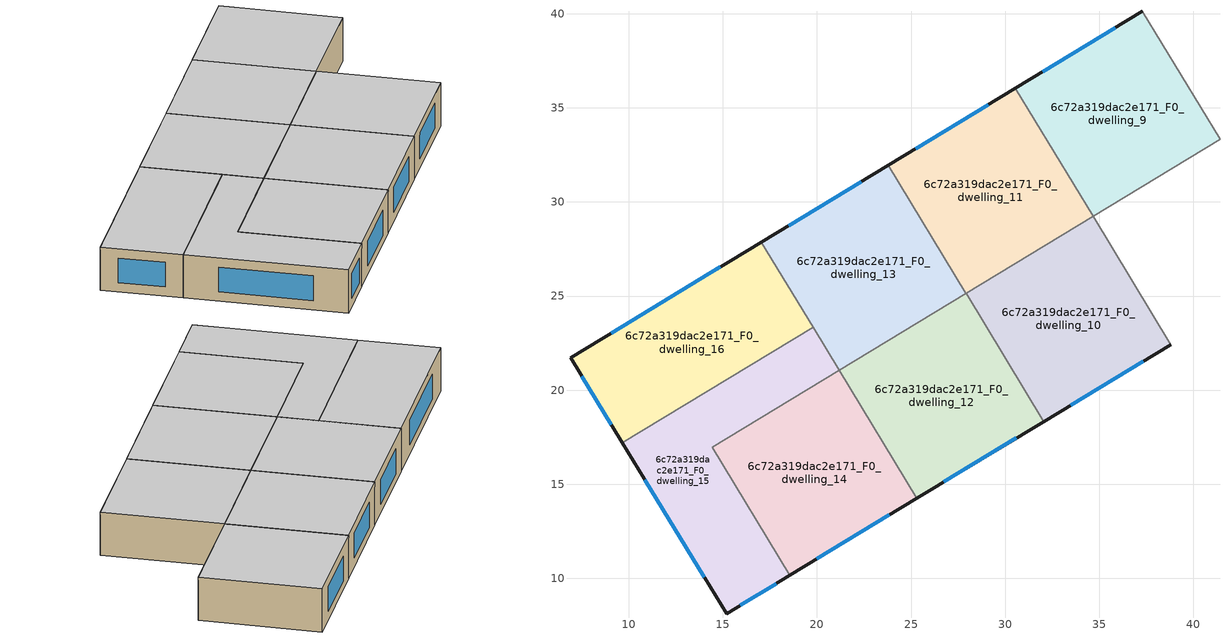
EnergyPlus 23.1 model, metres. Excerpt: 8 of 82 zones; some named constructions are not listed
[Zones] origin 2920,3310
6c72a319dac2e171_F0_dwelling_10
 floor ground (EU_floor_Construction): 34.66,29.23 38.79,22.42 32.04,18.34 27.92,25.14 z0
 wall outside (EU_wall_Construction): 32.04,18.34 38.79,22.42 z0:3
 wall to 6c72a319dac2e171_F0_dwelling_11 (EU_wall_Construction): 34.66,29.23 27.92,25.14 z0:3
 wall to 6c72a319dac2e171_F0_dwelling_8 (EU_wall_Construction): 38.79,22.42 34.66,29.23 z0:3
 wall to 6c72a319dac2e171_F0_dwelling_12 (EU_wall_Construction): 27.92,25.14 32.04,18.34 z0:3
 window (EU_Window_Construction): 33.49,19.21 37.34,21.55 z0.64:2.36
 ceiling to 6c72a319dac2e171_F1_dwelling_10 (EU_floor_Construction): 38.79,22.42 34.66,29.23 27.92,25.14 32.04,18.34 z3
6c72a319dac2e171_F0_dwelling_11
 floor ground (EU_floor_Construction): 30.54,36.04 34.66,29.23 27.92,25.14 23.79,31.95 z0
 wall outside (EU_wall_Construction): 30.54,36.04 23.79,31.95 z0:3
 wall to 6c72a319dac2e171_F0_dwelling_9 (EU_wall_Construction): 34.66,29.23 30.54,36.04 z0:3
 wall to 6c72a319dac2e171_F0_dwelling_13 (EU_wall_Construction): 23.79,31.95 27.92,25.14 z0:3
 window (EU_Window_Construction): 29.09,35.16 25.24,32.83 z0.64:2.36
 ceiling to 6c72a319dac2e171_F1_dwelling_11 (EU_floor_Construction): 34.66,29.23 30.54,36.04 23.79,31.95 27.92,25.14 z3
6c72a319dac2e171_F0_dwelling_12
 floor ground (EU_floor_Construction): 27.92,25.14 32.04,18.34 25.3,14.25 21.17,21.05 z0
 wall outside (EU_wall_Construction): 25.3,14.25 32.04,18.34 z0:3
 wall to 6c72a319dac2e171_F0_dwelling_14 (EU_wall_Construction): 21.17,21.05 25.3,14.25 z0:3
 wall to 6c72a319dac2e171_F0_dwelling_13 (EU_wall_Construction): 27.92,25.14 21.17,21.05 z0:3
 window (EU_Window_Construction): 26.74,15.12 30.6,17.46 z0.64:2.36
 ceiling to 6c72a319dac2e171_F1_dwelling_12 (EU_floor_Construction): 32.04,18.34 27.92,25.14 21.17,21.05 25.3,14.25 z3
6c72a319dac2e171_F0_dwelling_13
 floor ground (EU_floor_Construction): 23.79,31.95 27.92,25.14 21.17,21.05 17.04,27.86 z0
 wall outside (EU_wall_Construction): 23.79,31.95 17.04,27.86 z0:3
 wall to 6c72a319dac2e171_F0_dwelling_16 (EU_wall_Construction): 17.04,27.86 19.79,23.33 z0:3
 wall to 6c72a319dac2e171_F0_dwelling_15 (EU_wall_Construction): 19.79,23.33 21.17,21.05 z0:3
 window (EU_Window_Construction): 22.35,31.08 18.49,28.74 z0.64:2.36
 ceiling to 6c72a319dac2e171_F1_dwelling_13 (EU_floor_Construction): 27.92,25.14 23.79,31.95 17.04,27.86 21.17,21.05 z3
6c72a319dac2e171_F0_dwelling_14
 floor ground (EU_floor_Construction): 21.17,21.05 25.3,14.25 18.55,10.16 14.42,16.97 z0
 wall outside (EU_wall_Construction): 18.55,10.16 25.3,14.25 z0:3
 wall to 6c72a319dac2e171_F0_dwelling_15 (EU_wall_Construction): 21.17,21.05 14.42,16.97 18.55,10.16 z0:3
 window (EU_Window_Construction): 20,11.03 23.85,13.37 z0.64:2.36
 ceiling to 6c72a319dac2e171_F1_dwelling_14 (EU_floor_Construction): 25.3,14.25 21.17,21.05 14.42,16.97 18.55,10.16 z3
6c72a319dac2e171_F0_dwelling_15
 floor ground (EU_floor_Construction): 19.79,23.33 21.17,21.05 14.42,16.97 18.55,10.16 15.2,8.13 9.67,17.19 z0
 wall outside (EU_wall_Construction): 9.67,17.19 15.2,8.13 18.55,10.16 z0:3
 wall to 6c72a319dac2e171_F0_dwelling_16 (EU_wall_Construction): 19.79,23.33 9.67,17.19 z0:3
 window (EU_Window_Construction): 15.92,8.56 17.83,9.72 / 10.85,15.25 14.01,10.07 z0.64:2.36
 ceiling to 6c72a319dac2e171_F1_dwelling_15 (EU_floor_Construction): 18.55,10.16 14.42,16.97 21.17,21.05 19.79,23.33 9.67,17.19 15.2,8.13 z3
6c72a319dac2e171_F0_dwelling_16
 floor ground (EU_floor_Construction): 17.04,27.86 19.79,23.33 9.67,17.19 6.91,21.72 z0
 wall outside (EU_wall_Construction): 17.04,27.86 6.91,21.72 9.67,17.19 z0:3
 window (EU_Window_Construction): 7.5,20.75 9.07,18.16 / 14.87,26.55 9.08,23.03 z0.64:2.36
 ceiling to 6c72a319dac2e171_F1_dwelling_16 (EU_floor_Construction): 19.79,23.33 17.04,27.86 6.91,21.72 9.67,17.19 z3
6c72a319dac2e171_F0_dwelling_9
 floor ground (EU_floor_Construction): 37.28,40.13 41.41,33.32 34.66,29.23 30.54,36.04 z0
 wall outside (EU_wall_Construction): 37.28,40.13 30.54,36.04 z0:3
 wall to 6c72a319dac2e171_F0_dwelling_7 (EU_wall_Construction): 41.41,33.32 37.28,40.13 z0:3
 wall to 6c72a319dac2e171_F0_dwelling_8 (EU_wall_Construction): 34.66,29.23 41.41,33.32 z0:3
 window (EU_Window_Construction): 35.84,39.25 31.98,36.92 z0.64:2.36
 ceiling to 6c72a319dac2e171_F1_dwelling_9 (EU_floor_Construction): 41.41,33.32 37.28,40.13 30.54,36.04 34.66,29.23 z3
[SCHEDULE:FILE] Column Number=1; Rows to Skip at Top=0; Number of Hours of Data=8760; Column Separator=Comma; Interpolate to Timestep=No; Minutes per Item=60; Adjust Schedule for Daylight Savings=Yes
Name | File
EU_Step8_GainSchedule_6c72a319dac2e171_F1_dwelling_6_f000 | ../../schedules/6c72a319dac2e171/6c72a319dac2e171_F1_dwelling_6_f000_gain.csv
EU_Step8_GainSchedule_6c72a319dac2e171_F1_dwelling_7_f000 | ../../schedules/6c72a319dac2e171/6c72a319dac2e171_F1_dwelling_7_f000_gain.csv
EU_Step8_GainSchedule_6c72a319dac2e171_F1_dwelling_8_f000 | ../../schedules/6c72a319dac2e171/6c72a319dac2e171_F1_dwelling_8_f000_gain.csv
EU_Step8_GainSchedule_6c72a319dac2e171_F1_dwelling_9_f000 | ../../schedules/6c72a319dac2e171/6c72a319dac2e171_F1_dwelling_9_f000_gain.csv
EU_Step8_GainSchedule_6c72a319dac2e171_F1_dwelling_10_f000 | ../../schedules/6c72a319dac2e171/6c72a319dac2e171_F1_dwelling_10_f000_gain.csv
EU_Step8_GainSchedule_6c72a319dac2e171_F1_dwelling_11_f000 | ../../schedules/6c72a319dac2e171/6c72a319dac2e171_F1_dwelling_11_f000_gain.csv
EU_Step8_GainSchedule_6c72a319dac2e171_F1_dwelling_12_f000 | ../../schedules/6c72a319dac2e171/6c72a319dac2e171_F1_dwelling_12_f000_gain.csv
EU_Step8_GainSchedule_6c72a319dac2e171_F1_dwelling_13_f000 | ../../schedules/6c72a319dac2e171/6c72a319dac2e171_F1_dwelling_13_f000_gain.csv
EU_Step8_GainSchedule_6c72a319dac2e171_F1_dwelling_14_f000 | ../../schedules/6c72a319dac2e171/6c72a319dac2e171_F1_dwelling_14_f000_gain.csv
EU_Step8_GainSchedule_6c72a319dac2e171_F1_dwelling_15_f000 | ../../schedules/6c72a319dac2e171/6c72a319dac2e171_F1_dwelling_15_f000_gain.csv
EU_Step8_GainSchedule_6c72a319dac2e171_F1_dwelling_16_f000 | ../../schedules/6c72a319dac2e171/6c72a319dac2e171_F1_dwelling_16_f000_gain.csv
EU_Step8_GainSchedule_6c72a319dac2e171_F3_dwelling_14_f000 | ../../schedules/6c72a319dac2e171/6c72a319dac2e171_F3_dwelling_14_f000_gain.csv
EU_Step8_GainSchedule_6c72a319dac2e171_F3_dwelling_15_f000 | ../../schedules/6c72a319dac2e171/6c72a319dac2e171_F3_dwelling_15_f000_gain.csv
